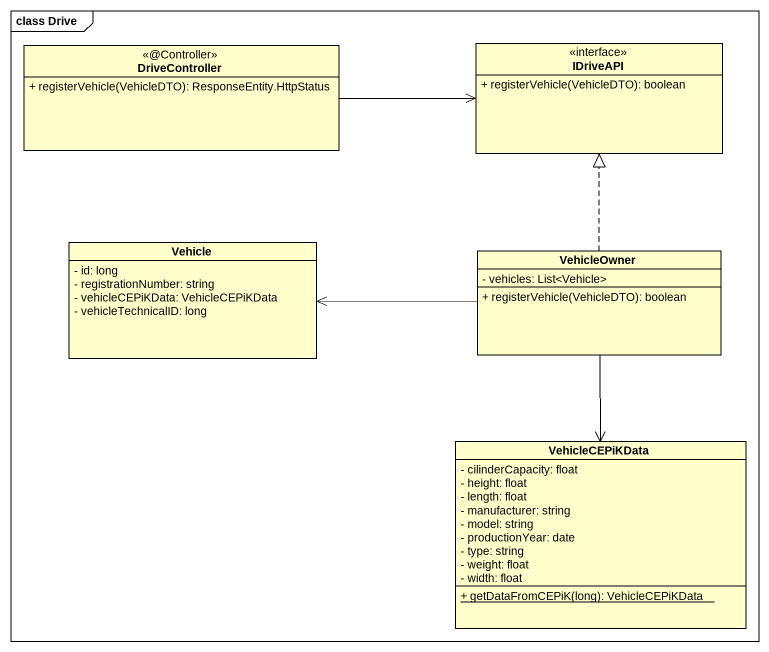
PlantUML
@startuml
mainframe class Drive
hide circle
hide empty members
skinparam classAttributeIconSize 0
class DriveController <<@Controller>> {
  + registerVehicle(VehicleDTO): ResponseEntity.HttpStatus
}
class IDriveAPI <<interface>> {
  + registerVehicle(VehicleDTO): boolean
}
class Vehicle {
  - id: long
  - registrationNumber: string
  - vehicleCEPiKData: VehicleCEPiKData
  - vehicleTechnicalID: long
}
class VehicleOwner {
  - vehicles: List<Vehicle>
  + registerVehicle(VehicleDTO): boolean
}
class VehicleCEPiKData {
  - cilinderCapacity: float
  - height: float
  - length: float
  - manufacturer: string
  - model: string
  - productionYear: date
  - type: string
  - weight: float
  - width: float
  {static} + getDataFromCEPiK(long): VehicleCEPiKData
}
DriveController -right-> IDriveAPI
VehicleOwner .up.|> IDriveAPI
VehicleOwner -left-> Vehicle
VehicleOwner --> VehicleCEPiKData
@enduml
